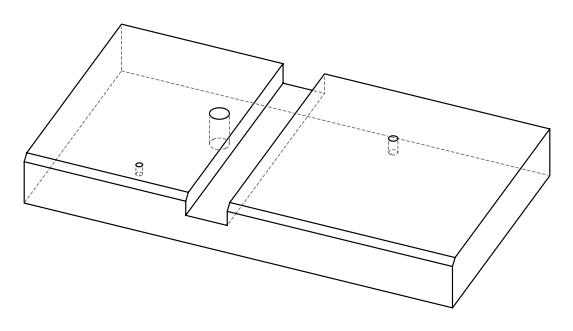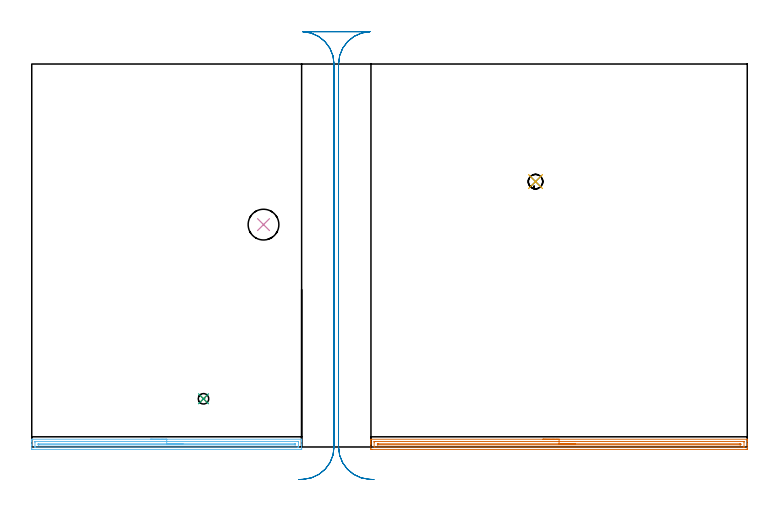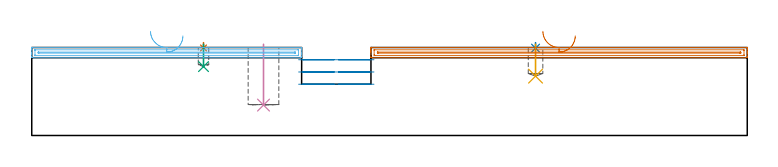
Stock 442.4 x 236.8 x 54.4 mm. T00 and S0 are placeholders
(PLAN: 8 operations, 5 tool changes, 14.2 min)
(1 SPOT_DRILL | STEP1POCKET | NXT0321_9005460120000 | 0.03 min | 0 mm3)
(2 SPOT_DRILL_1 | STEP1POCKET_2 | NXT0321_9005460120000 | 0.03 min | 1 mm3)
(3 DRILL_BLIND_HOLE_INTO_CENTER | STEP1POCKET | NXT0301_036 | 0.06 min | 360 mm3)
(4 INDEXABLE_INSERT_DRILL_BLIND_HOLE_FROM_SOLID | STEP1POCKET_1 | NXT0302_009 | 0.15 min | 10011 mm3)
(5 DRILL_BLIND_HOLE_INTO_CENTER_1 | STEP1POCKET_2 | NXT0301_061 | 0.08 min | 1047 mm3)
(6 AREA_MILL | FG_CHAMFER_SURFACE | UGT0205_001 | 4.17 min | 3391 mm3)
(7 AREA_MILL_1 | FG_CHAMFER_SURFACE_1 | UGT0205_001 | 5.75 min | 4702 mm3)
(8 MILL_RECTANGULAR_SLOT | SLOT_RECTANGULAR | UGT0201_019 | Follow Part, ap 10, ae 75% | 3.91 min | 229998 mm3)
(TOOL NXT0321_9005460120000 | NC Spot Drill, 142deg, 12mm, Carbide, Uncoated | D12 PA142 FL30 Z2)
(TOOL NXT0301_036 | Carbide Drill 6.5mm [860.1-0650-033A1-MM 2214] | D6.5 PA140 FL53 Z2)
(TOOL NXT0302_009 | Index. Insert Drill 19mm [880-D1900L25-05] | D19 PA176 FL95 Z2)
(TOOL NXT0301_061 | Carbide Drill 9mm [860.1-0900-027A1-MM 2214] | D9 PA140 FL47 Z2)
(TOOL UGT0205_001 | Chamfer Mill 20 x 3 x 45 deg. | D20 FL50 Z2)
(TOOL UGT0201_019 | End mill 40 mm | D40 FL63 Z6)
(OP 1 SPOT_DRILL)
G17 G21 G94 G90
T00 M6
G54
G17 G0 G90 X106.2 Y29.8 S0 M3
G43 Z64.4 H0
G94 G81 G98 Z54.12 F250. R57.4
G80
M5
M2
(OP 2 SPOT_DRILL_1)
G17 G21 G94 G90
T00 M6
G54
G17 G0 G90 X311.5 Y164.1 S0 M3
G43 Z64.4 H0
G94 G81 G98 Z54.013 F250. R57.4
G80
M5
M2
(OP 3 DRILL_BLIND_HOLE_INTO_CENTER)
G17 G21 G94 G90
T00 M6
G54
G17 G0 G90 X106.2 Y29.8 S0 M3
G43 Z64.4 H1
G94 G81 G98 Z42.6 F250. R56.4
G80
M5
M2
(OP 4 INDEXABLE_INSERT_DRILL_BLIND_HOLE_FROM_SOLID)
G17 G21 G94 G90
T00 M6
G54
G17 G0 G90 X143.3 Y137.5 S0 M3
G43 Z64.4 H1
G94 G81 G98 Z18.8 F250. R56.4
G80
M5
M2
(OP 5 DRILL_BLIND_HOLE_INTO_CENTER_1)
G17 G21 G94 G90
T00 M6
G54
G17 G0 G90 X311.5 Y164.1 S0 M3
G43 Z64.4 H1
G94 G81 G98 Z36.7 F250. R56.4
G80
M5
M2
(OP 6 AREA_MILL)
G17 G21 G94 G90
T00 M6
G54
G17 G0 G90 X73.45 Y4.8 S1061 M3
G43 Z64.4 H0
G94 G1 X73.488 Z63.528 F250.
X73.602 Z62.663
X73.791 Z61.812
X74.053 Z60.98
X74.387 Z60.174
X74.79 Z59.4
X75.258 Z58.664
X75.79 Z57.972
X76.379 Z57.329
X77.022 Z56.739
X77.714 Z56.208
X78.45 Z55.74
X79.224 Z55.337
X80.03 Z55.003
X80.862 Z54.741
X81.714 Z54.552
X82.578 Z54.438
X83.45 Z54.4
X166.763
X166.89 Y4.804 Z54.395
X166.892 Y4.784 Z54.375
X166.9 Y4.488 Z54.087
Y3.975 Z53.574
Y3.419 Z53.014
Y1.372 Z50.97
Y0.765 Z50.36
Y-0.7 Z48.895
X166.897 Y-1.004 Z48.592
X166.892 Y-1.491 Z48.105
X166.808 Y-1.494 Z48.103
X166.315 Y-1.5 Z48.1
X0.585 Y-1.499 Z48.101
X0.092 Y-1.494 Z48.103
X0.008 Y-1.491 Z48.105
X0. Y-1.004 Z48.592
Y0.765 Z50.36
Y1.372 Z50.97
Y1.65 Z51.247
Y3.419 Z53.014
Y3.975 Z53.574
Y4.304 Z53.903
Y4.489 Z54.088
X0.008 Y4.784 Z54.375
X0.01 Y4.804 Z54.395
X0.137 Y4.8 Z54.4
X83.45
Y3.386 Z52.986
X164.567
X164.752 Y3.384 Z52.984
X164.844 Y3.381 Z52.981
X164.882 Y3.379 Z52.979
X164.89 Y3.355 Z52.955
X164.894 Y3.268 Z52.868
X164.899 Y3.056 Z52.656
Y0.401 Z50.001
X164.894 Y0.036 Z49.636
X164.89 Y-0.067 Z49.533
X164.886 Y-0.08 Z49.52
X164.879 Y-0.082 Z49.518
X164.854 Y-0.084 Z49.516
X164.747 Y-0.085 Z49.515
X164.533 Y-0.086 Z49.514
X2.334
X2.148 Y-0.084 Z49.516
X2.056 Y-0.081 Z49.519
X2.018 Y-0.079 Z49.521
X2.01 Y-0.055 Z49.545
X2.006 Y0.032 Z49.632
X2.001 Y0.244 Z49.844
Y2.899 Z52.499
X2.006 Y3.264 Z52.864
X2.01 Y3.367 Z52.967
X2.014 Y3.38 Z52.98
X2.021 Y3.382 Z52.982
X2.046 Y3.384 Z52.984
X2.153 Y3.385 Z52.985
X2.367 Y3.386 Z52.986
X83.45
Y1.971 Z51.571
X162.427
X162.751 Y1.97 Z51.57
X162.858 Y1.967 Z51.567
X162.888 Y1.965 Z51.565
X162.894 Y1.897 Z51.497
X162.898 Y1.798 Z51.398
X162.9 Y1.65 Z51.25
X162.899 Y1.503 Z51.103
X162.89 Y1.354 Z50.954
X162.884 Y1.335 Z50.935
X162.871 Y1.332 Z50.932
X162.832 Y1.329 Z50.929
X4.473
X4.149 Y1.33 Z50.93
X4.042 Y1.332 Z50.932
X4.012 Y1.335 Z50.935
X4.006 Y1.403 Z51.003
X4.002 Y1.502 Z51.102
X4. Y1.65 Z51.25
X4.001 Y1.797 Z51.397
X4.01 Y1.946 Z51.546
X4.016 Y1.965 Z51.565
X4.029 Y1.968 Z51.568
X4.069 Y1.971 Z51.571
X83.45
X84.322 Z51.61
X85.186 Z51.723
X86.038 Z51.912
X86.87 Z52.175
X87.676 Z52.508
X88.45 Z52.911
X89.186 Z53.38
X89.878 Z53.911
X90.521 Z54.5
X91.11 Z55.144
X91.642 Z55.836
X92.11 Z56.571
X92.513 Z57.345
X92.847 Z58.151
X93.109 Z58.983
X93.298 Z59.835
X93.412 Z60.7
X93.45 Z61.571
G0 Z64.4
M5
M2
(OP 7 AREA_MILL_1)
G17 G21 G94 G90
T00 M6
G54
G17 G0 G90 X316.05 Y4.8 S1061 M3
G43 Z64.4 H0
G94 G1 X316.088 Z63.528 F250.
X316.202 Z62.663
X316.391 Z61.812
X316.653 Z60.98
X316.987 Z60.174
X317.39 Z59.4
X317.858 Z58.664
X318.39 Z57.972
X318.979 Z57.329
X319.622 Z56.739
X320.314 Z56.208
X321.05 Z55.74
X321.824 Z55.337
X322.63 Z55.003
X323.462 Z54.741
X324.314 Z54.552
X325.178 Z54.438
X326.05 Z54.4
X442.229
X442.39 Y4.805 Z54.395
X442.392 Y4.78 Z54.371
X442.4 Y4.41 Z54.01
Y4.114 Z53.713
Y3.419 Z53.014
Y2.187 Z51.784
Y1.65 Z51.244
Y1.034 Z50.629
Y-0.735 Z48.861
X442.397 Y-1.004 Z48.593
X442.391 Y-1.491 Z48.105
X442.273 Y-1.495 Z48.103
X441.778 Y-1.5 Z48.1
X210.322
X209.827 Y-1.495 Z48.103
X209.709 Y-1.491 Z48.106
X209.7 Y-1.004 Z48.593
Y1.65 Z51.244
Y2.187 Z51.784
Y2.535 Z52.131
Y3.072 Z52.668
Y3.419 Z53.014
Y4.114 Z53.713
Y4.411 Z54.01
X209.708 Y4.78 Z54.371
X209.71 Y4.805 Z54.395
X209.871 Y4.8 Z54.4
X326.05
Y3.386 Z52.986
X440.025 Y3.385 Z52.985
X440.39 Y3.376 Z52.976
X440.395 Y3.261 Z52.861
X440.399 Y3.014 Z52.614
Y0.361 Z49.961
X440.39 Y-0.045 Z49.555
X440.384 Y-0.08 Z49.52
X440.366 Y-0.082 Z49.518
X440.313 Y-0.085 Z49.515
X440.205 Y-0.086 Z49.514
X439.99
X212.075 Y-0.085 Z49.515
X211.71 Y-0.076 Z49.524
X211.705 Y0.039 Z49.639
X211.701 Y0.286 Z49.886
Y2.939 Z52.539
X211.71 Y3.345 Z52.945
X211.716 Y3.38 Z52.98
X211.734 Y3.382 Z52.982
X211.787 Y3.385 Z52.985
X211.895 Y3.386 Z52.986
X212.11
X326.05
Y1.971 Z51.571
X437.878
X438.203 Y1.97 Z51.57
X438.311 Y1.968 Z51.568
X438.388 Y1.965 Z51.565
X438.394 Y1.845 Z51.445
X438.398 Y1.65 Z51.25
X438.399 Y1.456 Z51.056
X438.396 Y1.39 Z50.99
X438.39 Y1.343 Z50.943
X438.363 Y1.335 Z50.935
X438.203 Y1.332 Z50.932
X437.634 Y1.329 Z50.929
X214.222 Y1.328 Z50.928
X213.897 Y1.329 Z50.929
X213.789 Y1.332 Z50.932
X213.712 Y1.335 Z50.935
X213.706 Y1.455 Z51.055
X213.701 Y1.65 Z51.25
Y1.844 Z51.444
X213.704 Y1.91 Z51.51
X213.71 Y1.957 Z51.557
X213.737 Y1.965 Z51.565
X213.897 Y1.968 Z51.568
X214.466 Y1.971 Z51.571
X326.05
X326.922 Z51.61
X327.786 Z51.723
X328.638 Z51.912
X329.47 Z52.175
X330.276 Z52.508
X331.05 Z52.911
X331.786 Z53.38
X332.478 Z53.911
X333.121 Z54.5
X333.71 Z55.144
X334.242 Z55.836
X334.71 Z56.571
X335.113 Z57.345
X335.447 Z58.151
X335.709 Z58.983
X335.898 Z59.835
X336.012 Z60.7
X336.05 Z61.571
G0 Z64.4
M5
M2
(OP 8 MILL_RECTANGULAR_SLOT)
G17 G21 G94 G90
T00 M6
G54
G17 G0 G90 X211.6 Y-20.134 S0 M3
G43 Z64.4 H0
Z46.833
G94 G1 X208.605 Y-19.97 F250.
G2 X189.7 Y0. R20. F500.
G1 Y236.8
G2 X209.068 Y256.79 R20.
G1 X167.532
G2 X186.9 Y236.8 R20.
G1 Y0.
G2 X167.995 Y-19.97 R20.
G1 X165. Y-20.134 F250.
G0 X211.6 Z39.267
G1 X208.605 Y-19.97
G2 X189.7 Y0. R20. F500.
G1 Y236.8
G2 X209.068 Y256.79 R20.
G1 X167.532
G2 X186.9 Y236.8 R20.
G1 Y0.
G2 X167.995 Y-19.97 R20.
G1 X165. Y-20.134 F250.
G0 X211.6 Z31.7
G1 X208.605 Y-19.97
G2 X189.7 Y0. R20. F500.
G1 Y236.8
G2 X209.068 Y256.79 R20.
G1 X167.532
G2 X186.9 Y236.8 R20.
G1 Y0.
G2 X167.995 Y-19.97 R20.
G1 X165. Y-20.134 F250.
G0 Z64.4
M5
M2
